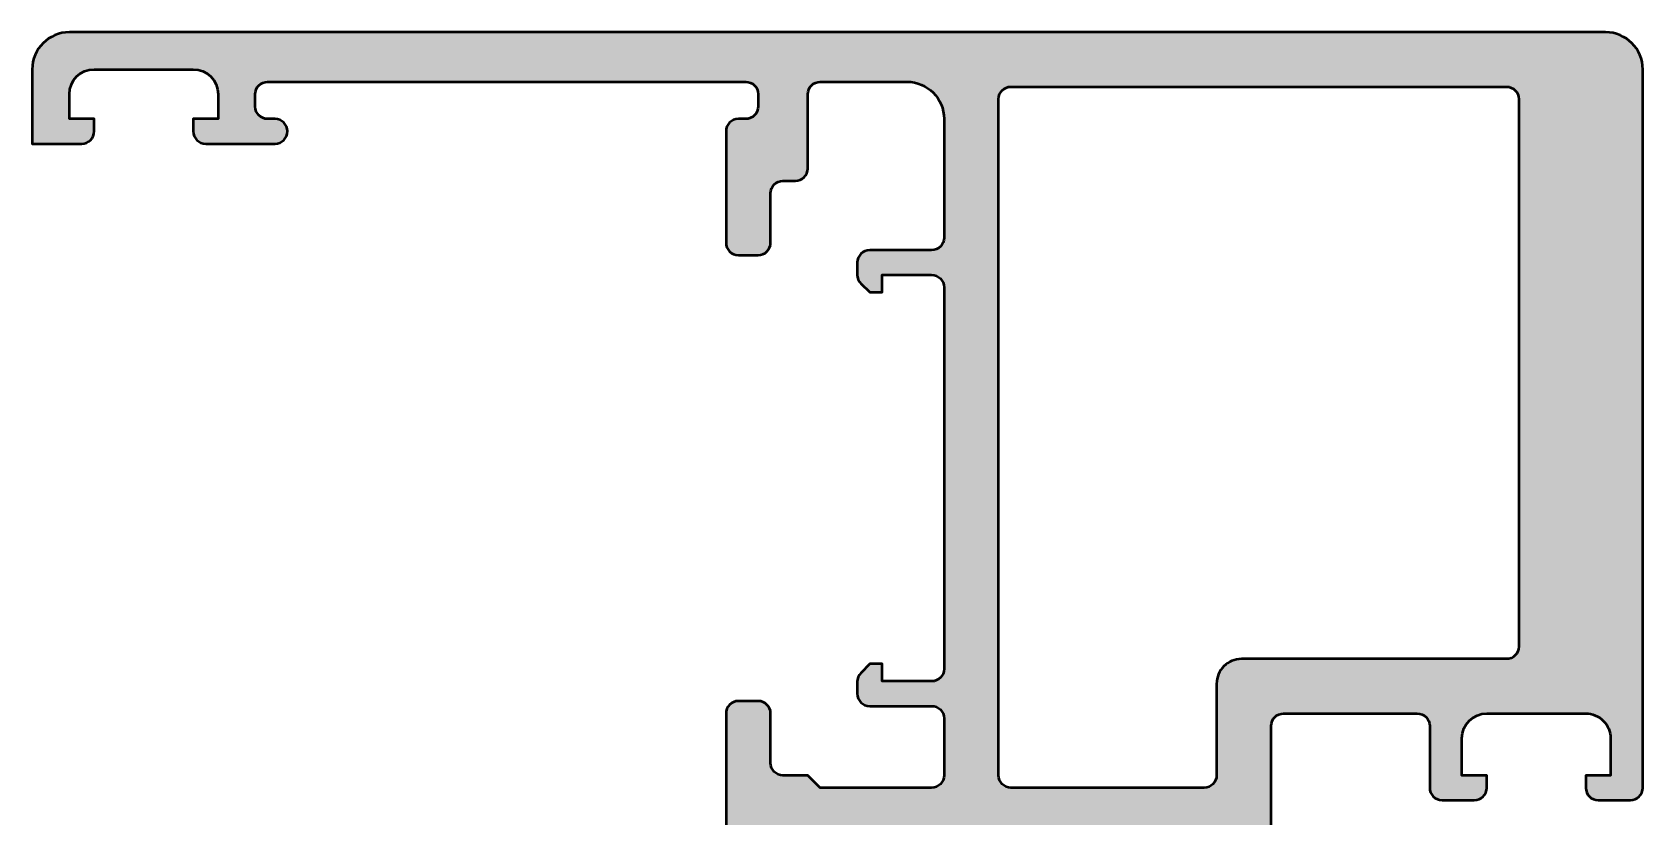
# Model space of a CAD drawing. Extents: x -50 to 15, y 0 to 92.5.
# Drawn here: x -50 to 15, y 60.8 to 92.5 of the extents above; entities that cross this region are included whole.
import ezdxf

# ---------------------------------------------------------------- set-up
doc = ezdxf.new("R2010")
doc.units = 0
doc.layers.add('0S-Alu contour', color=7, linetype='Continuous', lineweight=50)
doc.layers.add('0S-Alu hatch', color=252, linetype='Continuous', lineweight=25)

# ---------------------------------------------------------------- blocks, each defined once
blk = doc.blocks.new('462540__A950572F_D674_42F7_AD9E_C94A8F33B23B_')
at = {"layer": '0S-Alu hatch'}
h = blk.add_hatch(color=256, dxfattribs=at)
edge = h.paths.add_edge_path()
edge.add_line((-42.99999999999987, 87.99999999999952), (-40.19999999999969, 88.00000000000011))
edge.add_arc((-40.1999999999998, 88.50000000000013), 0.5000000000000142, 270.0000000000122, 450.0000000000122)
edge.add_line((-40.1999999999999, 89.00000000000014), (-40.4999999999999, 88.99999999999966))
edge.add_ellipse((-40.49999999999967, 89.49999999999986), major_axis=(-0.5000000000002132, 0), ratio=1, start_angle=0, end_angle=89.99999999997402, ccw=False)
edge.add_line((-40.99999999999988, 89.49999999999986), (-40.99999999999988, 89.99999999999969))
edge.add_ellipse((-40.49999999999968, 89.9999999999994), major_axis=(-0.500000000000199, 0), ratio=1, start_angle=269.99999999997067, end_angle=360, ccw=False)
edge.add_line((-40.49999999999942, 90.49999999999959), (-21.19999999999973, 90.50000000000014))
edge.add_ellipse((-21.20000000000001, 89.99999999999982), major_axis=(-0.5000000000003268, 0), ratio=1, start_angle=180, end_angle=269.99999999996703, ccw=False)
edge.add_line((-20.69999999999969, 89.99999999999984), (-20.6999999999997, 89.49999999999957))
edge.add_ellipse((-21.19999999999953, 89.49999999999989), major_axis=(-0.499999999999826, 0), ratio=1, start_angle=89.99999999997681, end_angle=180, ccw=False)
edge.add_line((-21.19999999999973, 89.00000000000006), (-21.49999999999939, 89.00000000000016))
edge.add_arc((-21.49999999999941, 88.50000000000013), 0.5000000000000142, 89.99999999999797, 180)
edge.add_line((-21.99999999999943, 88.50000000000013), (-21.99999999999988, 84.00000000000009))
edge.add_arc((-21.49999999999979, 84.00000000000016), 0.5000000000000853, 180, 270.0000000000049)
edge.add_line((-21.49999999999975, 83.50000000000006), (-20.6999999999997, 83.50000000000006))
edge.add_arc((-20.69999999999946, 83.99999999999982), 0.4999999999997727, 269.9999999999727, 360)
edge.add_line((-20.19999999999969, 83.99999999999982), (-20.1999999999997, 86.00000000000006))
edge.add_ellipse((-19.69999999999967, 86.00000000000006), major_axis=(-0.5000000000000214, 0), ratio=1, start_angle=270.00000000000244, end_angle=360, ccw=False)
edge.add_line((-19.6999999999997, 86.50000000000007), (-19.19999999999969, 86.50000000000007))
edge.add_arc((-19.19999999999979, 87.00000000000016), 0.5000000000000853, 270.000000000011, 360)
edge.add_line((-18.6999999999997, 87.00000000000016), (-18.6999999999997, 90.00000000000018))
edge.add_ellipse((-18.19999999999979, 90.0000000000001), major_axis=(-0.4999999999999041, 0), ratio=1, start_angle=269.9999999999898, end_angle=360, ccw=False)
edge.add_line((-18.1999999999997, 90.5), (-14.69999999999965, 90.50000000000014))
edge.add_ellipse((-14.69999999999966, 89.00000000000018), major_axis=(-1.499999999999957, 0), ratio=1, start_angle=180, end_angle=269.99999999999955, ccw=False)
edge.add_line((-13.1999999999997, 89.00000000000018), (-13.1999999999997, 84.19999999999987))
edge.add_ellipse((-13.69999999999974, 84.19999999999985), major_axis=(-0.5000000000000444, 0), ratio=1, start_angle=90.00000000000591, end_angle=180, ccw=False)
edge.add_line((-13.69999999999969, 83.6999999999998), (-16.20000000000041, 83.6999999999998))
edge.add_arc((-16.20000000000014, 83.19999999999993), 0.4999999999998864, 90.00000000003176, 180)
edge.add_line((-16.70000000000002, 83.19999999999993), (-16.70000000000014, 82.7071067811868))
edge.add_arc((-16.20000000000013, 82.70710678118662), 0.5000000000000071, 180, 224.9999999999971)
edge.add_line((-16.55355339059343, 82.35355339059338), (-16.19999999999971, 81.99999999999962))
edge.add_line((-16.19999999999971, 81.99999999999962), (-15.70000000000015, 81.9999999999996))
edge.add_line((-15.70000000000015, 81.9999999999996), (-15.70000000000015, 82.69999999999972))
edge.add_line((-15.70000000000015, 82.69999999999972), (-13.69999999999967, 82.69999999999972))
edge.add_ellipse((-13.69999999999963, 82.19999999999965), major_axis=(-0.5000000000000853, 0), ratio=1, start_angle=180, end_angle=270.00000000000364, ccw=False)
edge.add_line((-13.19999999999955, 82.19999999999965), (-13.1999999999997, 66.79999999999987))
edge.add_ellipse((-13.69999999999969, 66.79999999999978), major_axis=(-0.4999999999999912, 0), ratio=1, start_angle=90.00000000000142, end_angle=180, ccw=False)
edge.add_line((-13.69999999999967, 66.2999999999998), (-15.70000000000015, 66.29999999999978))
edge.add_line((-15.70000000000015, 66.29999999999978), (-15.70000000000015, 66.9999999999999))
edge.add_line((-15.70000000000015, 66.9999999999999), (-16.19999999999955, 66.9999999999999))
edge.add_line((-16.19999999999955, 66.9999999999999), (-16.55355339059257, 66.6312225159094))
edge.add_arc((-16.1999999999986, 66.27766912531465), 0.500000000001544, 134.9999999999367, 180)
edge.add_line((-16.70000000000014, 66.27766912531465), (-16.70000000000015, 65.79999999999976))
edge.add_arc((-16.20000000000001, 65.79999999999987), 0.500000000000135, 180, 269.9999999999846)
edge.add_line((-16.20000000000014, 65.29999999999971), (-13.69999999999967, 65.29999999999971))
edge.add_ellipse((-13.69999999999971, 64.79999999999971), major_axis=(-0.5, 0), ratio=1, start_angle=180, end_angle=269.99999999999636, ccw=False)
edge.add_line((-13.19999999999971, 64.79999999999971), (-13.1999999999997, 62.50000000000033))
edge.add_ellipse((-13.69999999999967, 62.50000000000031), major_axis=(-0.4999999999999752, 0), ratio=1, start_angle=90.00000000000358, end_angle=180, ccw=False)
edge.add_line((-13.69999999999964, 62.00000000000034), (-18.19999999999972, 62))
edge.add_line((-18.19999999999972, 62), (-18.69999999999976, 62.50000000000003))
edge.add_line((-18.69999999999976, 62.50000000000003), (-19.6999999999997, 62.50000000000003))
edge.add_ellipse((-19.6999999999997, 63.00000000000003), major_axis=(-0.4999999999999929, 0), ratio=1, start_angle=0, end_angle=90.0000000000004, ccw=False)
edge.add_line((-20.1999999999997, 63.00000000000004), (-20.1999999999997, 64.99999999999957))
edge.add_arc((-20.69999999999989, 64.99999999999987), 0.5000000000001954, 0, 89.99999999998046)
edge.add_line((-20.69999999999972, 65.50000000000007), (-21.49999999999941, 65.50000000000014))
edge.add_arc((-21.49999999999971, 64.99999999999997), 0.5000000000001706, 89.9999999999658, 180)
edge.add_line((-21.99999999999988, 64.99999999999997), (-21.99999999999988, 60.50000000000012))
edge.add_arc((-21.49999999999988, 60.50000000000012), 0.5, 180, 270.0000000000017)
edge.add_line((-21.49999999999987, 60.00000000000012), (-17.99999999999988, 60.00000000000024))
edge.add_ellipse((-18.07883644654292, 59.73247940800713), major_axis=(-0.2788950563274334, 0), ratio=1, start_angle=178.8354106259032, end_angle=253.5801235805086, ccw=False)
edge.add_line((-17.79999899999988, 59.72681100000876), (-17.79999899999988, 59.27321700000875))
edge.add_ellipse((-18.07886709564303, 59.26755634053169), major_axis=(-0.2789255417371294, 0), ratio=1, start_angle=106.4245945553501, end_angle=181.1628700728881, ccw=False)
edge.add_line((-17.99999999999988, 59.00001300000876), (-17.99999999999988, 57.12000200000025))
edge.add_arc((-17.69999999999988, 57.12000200000026), 0.3000000000000114, 180, 270.0000000000027)
edge.add_line((-17.69999999999987, 56.82000200000025), (-16.72002568095709, 56.82000200000024))
edge.add_arc((-16.72002568095711, 57.12000200000025), 0.3000000000000114, 270.0000000000027, 360)
edge.add_line((-16.42002568095709, 57.12000200000025), (-16.42002568095709, 59.88000000000024))
edge.add_ellipse((-16.30002568095709, 59.88000000000024), major_axis=(-0.1200000000000045, 0), ratio=1, start_angle=270.0000000000034, end_angle=360, ccw=False)
edge.add_line((-16.3000256809571, 60.00000000000024), (-11.99999999999985, 60.00000000000012))
edge.add_ellipse((-11.99999999999975, 59.50000000000023), major_axis=(-0.4999999999998935, 0), ratio=1, start_angle=180, end_angle=270.000000000011, ccw=False)
edge.add_line((-11.49999999999986, 59.50000000000024), (-11.49999999999986, 58.80000000000013))
edge.add_line((-11.49999999999986, 58.80000000000013), (-12.88149545762176, 56.40717967697313))
edge.add_arc((-12.76188021535119, 56.33811978464874), 0.1381197846483479, 149.9999999998933, 273.7233749421669)
edge.add_arc((-13.07760790739072, 61.18973758213731), 5.000000000000063, 273.7233749421716, 305.6276587366736)
edge.add_ellipse((-8.999999999999893, 55.50000000000077), major_axis=(-1.999999999999446, 0), ratio=1, start_angle=234.3723412633271, end_angle=305.62765873667223, ccw=False)
edge.add_arc((-4.92239209260915, 61.18973758213721), 4.999999999999933, 234.3723412633268, 266.2766250578321)
edge.add_arc((-5.238119784648354, 56.33811978464887), 0.1381197846484526, 266.2766250578356, 389.9999999999694)
edge.add_line((-5.118504542377522, 56.40717967697303), (-6.499999999999864, 58.80000000000017))
edge.add_line((-6.499999999999864, 58.80000000000017), (-6.499999999999864, 59.50000000000026))
edge.add_ellipse((-5.999999999999919, 59.50000000000019), major_axis=(-0.4999999999999459, 0), ratio=1, start_angle=269.999999999993, end_angle=360, ccw=False)
edge.add_line((-5.999999999999857, 60.00000000000014), (-1.699974319042524, 60.00000000000014))
edge.add_ellipse((-1.69997431904254, 59.88000000000024), major_axis=(-0.119999999999898, 0), ratio=1, start_angle=180, end_angle=269.9999999999927, ccw=False)
edge.add_line((-1.579974319042641, 59.88000000000024), (-1.579974319042641, 57.12000200000025))
edge.add_arc((-1.279974319042636, 57.12000200000025), 0.3000000000000114, 180, 270)
edge.add_line((-1.279974319042636, 56.82000200000024), (-0.2999999999998621, 56.82000200000025))
edge.add_arc((-0.2999999999998621, 57.12000200000025), 0.2999999999999971, 270, 360)
edge.add_line((1.35e-13, 57.12000200000025), (1.35e-13, 59.00001300000877))
edge.add_ellipse((0.0788670956432906, 59.26755634053169), major_axis=(-0.2789255417371337, 0), ratio=1, start_angle=-1.1628700728853119, end_angle=73.575405444647, ccw=False)
edge.add_line((-0.2000009999998582, 59.27321700000875), (-0.2000009999998724, 59.72681100000877))
edge.add_ellipse((0.0788364465431553, 59.73247940800713), major_axis=(-0.2788950563274144, 0), ratio=1, start_angle=-73.58012358051019, end_angle=1.1645893740940778, ccw=False)
edge.add_line((1.279e-13, 60.00000000000023), (1.492e-13, 64.49999999999945))
edge.add_ellipse((0.5000000000001246, 64.49999999999949), major_axis=(-0.4999999999999753, 0), ratio=1, start_angle=269.99999999999795, end_angle=360, ccw=False)
edge.add_line((0.5000000000001421, 64.99999999999946), (5.900000000000282, 64.99999999999946))
edge.add_ellipse((5.900000000000122, 64.49999999999937), major_axis=(-0.5000000000000853, 0), ratio=1, start_angle=180, end_angle=269.9999999999816, ccw=False)
edge.add_line((6.400000000000211, 64.49999999999937), (6.399999999999785, 61.99999999999944))
edge.add_arc((6.899999999999785, 61.99999999999945), 0.5000000000000071, 180, 270.0000000000033)
edge.add_line((6.899999999999813, 61.49999999999945), (8.199999999999967, 61.49999999999944))
edge.add_arc((8.199999999999967, 61.99999999999945), 0.5000000000000071, 270, 360)
edge.add_line((8.699999999999974, 61.99999999999945), (8.699999999999967, 62.49999999999944))
edge.add_line((8.699999999999967, 62.49999999999944), (7.699999999999974, 62.49999999999944))
edge.add_line((7.699999999999974, 62.49999999999944), (7.69999999999996, 63.99999999999946))
edge.add_ellipse((8.699999999999976, 63.99999999999945), major_axis=(-1.000000000000015, 0), ratio=1, start_angle=270.0000000000005, end_angle=360, ccw=False)
edge.add_line((8.699999999999967, 64.99999999999946), (12.69999999999995, 64.99999999999945))
edge.add_ellipse((12.69999999999997, 63.99999999999945), major_axis=(-1, 0), ratio=1, start_angle=180, end_angle=270.0000000000009, ccw=False)
edge.add_line((13.69999999999996, 63.99999999999944), (13.69999999999997, 62.49999999999944))
edge.add_line((13.69999999999997, 62.49999999999944), (12.69999999999997, 62.49999999999944))
edge.add_line((12.69999999999997, 62.49999999999944), (12.69999999999995, 61.99999999999947))
edge.add_arc((13.2, 61.99999999999948), 0.5000000000000498, 180, 269.9999999999959)
edge.add_line((13.19999999999996, 61.49999999999943), (14.5000000000002, 61.49999999999945))
edge.add_arc((14.50000000000014, 61.99999999999945), 0.4999999999999858, 270.0000000000065, 360)
edge.add_line((15.00000000000013, 61.99999999999945), (15.00000000000013, 90.9999999999992))
edge.add_arc((13.49999999999927, 90.99999999999928), 1.500000000000859, 0, 89.99999999999946)
edge.add_line((13.49999999999928, 92.50000000000014), (-48.49999999999988, 92.49999999999925))
edge.add_arc((-48.49999999999987, 90.99999999999925), 1.5, 90.00000000000081, 180)
edge.add_line((-49.99999999999986, 90.99999999999926), (-49.99999999999988, 88.00000000000006))
edge.add_line((-49.99999999999988, 88.00000000000006), (-47.9999999999999, 87.99999999999959))
edge.add_arc((-48.0000000000002, 88.49999999999991), 0.5000000000003268, 270.0000000000334, 360)
edge.add_line((-47.49999999999987, 88.49999999999991), (-47.49999999999988, 89.00000000000007))
edge.add_line((-47.49999999999988, 89.00000000000007), (-48.49999999999988, 89.00000000000007))
edge.add_line((-48.49999999999988, 89.00000000000007), (-48.49999999999942, 89.99999999999972))
edge.add_ellipse((-47.4999999999992, 89.99999999999991), major_axis=(-1.000000000000213, 0), ratio=1, start_angle=270.0000000000057, end_angle=360, ccw=False)
edge.add_line((-47.49999999999931, 91.00000000000011), (-43.49999999999975, 91.00000000000006))
edge.add_ellipse((-43.49999999999984, 90.0000000000001), major_axis=(-0.9999999999999715, 0), ratio=1, start_angle=180, end_angle=269.9999999999947, ccw=False)
edge.add_line((-42.49999999999987, 90.00000000000011), (-42.49999999999988, 89.00000000000007))
edge.add_line((-42.49999999999988, 89.00000000000007), (-43.49999999999988, 89.00000000000007))
edge.add_line((-43.49999999999988, 89.00000000000007), (-43.49999999999988, 88.49999999999979))
edge.add_arc((-42.99999999999974, 88.49999999999967), 0.5000000000001421, 180, 269.9999999999846)
edge = h.paths.add_edge_path()
edge.add_line((-10.49999999999962, 90.29999999999971), (9.500000000000348, 90.2999999999993))
edge.add_ellipse((9.500000000000298, 89.79999999999924), major_axis=(-0.500000000000064, 0), ratio=1, start_angle=180, end_angle=269.9999999999943, ccw=False)
edge.add_line((10.00000000000036, 89.79999999999917), (10.00000000000033, 67.69999999999928))
edge.add_ellipse((9.50000000000032, 67.69999999999929), major_axis=(-0.5000000000000142, 0), ratio=1, start_angle=89.9999999999992, end_angle=180, ccw=False)
edge.add_line((9.500000000000313, 67.19999999999926), (-1.199999999999825, 67.19999999999938))
edge.add_arc((-1.199999999999839, 66.19999999999936), 1.000000000000014, 89.9999999999992, 180)
edge.add_line((-2.199999999999853, 66.19999999999982), (-2.200000000001487, 62.50000000000035))
edge.add_ellipse((-2.700000000001473, 62.50000000000035), major_axis=(-0.4999999999999858, 0), ratio=1, start_angle=90.0000000000008, end_angle=180, ccw=False)
edge.add_line((-2.700000000001466, 62.00000000000036), (-10.49999999999971, 62.00000000000036))
edge.add_ellipse((-10.49999999999971, 62.50000000000027), major_axis=(-0.4999999999999077, 0), ratio=1, start_angle=0, end_angle=90, ccw=False)
edge.add_line((-10.99999999999962, 62.50000000000013), (-10.99999999999962, 89.79999999999973))
edge.add_ellipse((-10.49999999999962, 89.79999999999973), major_axis=(-0.5, 0), ratio=1, start_angle=270, end_angle=360, ccw=False)
at = {"layer": '0S-Alu contour', "color": 7}
for points in [[(13.49999999999928, 92.50000000000014), (-48.49999999999988, 92.49999999999925)], [(-49.99999999999986, 90.99999999999926), (-49.99999999999988, 88.00000000000006), (-47.9999999999999, 87.99999999999959)], [(-47.49999999999931, 91.00000000000011), (-43.49999999999975, 91.00000000000006)], [(-40.49999999999942, 90.49999999999959), (-21.19999999999973, 90.50000000000014)], [(-18.1999999999997, 90.5), (-14.69999999999965, 90.50000000000014)], [(15.00000000000013, 61.99999999999945), (15.00000000000013, 90.9999999999992)], [(-47.49999999999987, 88.49999999999991), (-47.49999999999988, 89.00000000000007), (-48.49999999999988, 89.00000000000007), (-48.49999999999942, 89.99999999999972)], [(-42.49999999999987, 90.00000000000011), (-42.49999999999988, 89.00000000000007), (-43.49999999999988, 89.00000000000007), (-43.49999999999988, 88.49999999999979)], [(-40.99999999999988, 89.49999999999986), (-40.99999999999988, 89.99999999999969)], [(-20.69999999999969, 89.99999999999984), (-20.6999999999997, 89.49999999999957)], [(-18.6999999999997, 87.00000000000016), (-18.6999999999997, 90.00000000000018)], [(-10.99999999999962, 62.50000000000013), (-10.99999999999962, 89.79999999999973)], [(-10.49999999999962, 90.29999999999971), (9.500000000000348, 90.2999999999993)], [(10.00000000000036, 89.79999999999917), (10.00000000000033, 67.69999999999928)], [(-40.1999999999999, 89.00000000000014), (-40.4999999999999, 88.99999999999966)], [(-21.99999999999943, 88.50000000000013), (-21.99999999999988, 84.00000000000009)], [(-21.19999999999973, 89.00000000000006), (-21.49999999999939, 89.00000000000016)], [(-13.1999999999997, 89.00000000000018), (-13.1999999999997, 84.19999999999987)], [(-42.99999999999987, 87.99999999999952), (-40.19999999999969, 88.00000000000011)], [(-19.6999999999997, 86.50000000000007), (-19.19999999999969, 86.50000000000007)], [(-20.19999999999969, 83.99999999999982), (-20.1999999999997, 86.00000000000006)], [(-21.49999999999975, 83.50000000000006), (-20.6999999999997, 83.50000000000006)], [(-13.69999999999969, 83.6999999999998), (-16.20000000000041, 83.6999999999998)], [(-16.70000000000002, 83.19999999999993), (-16.70000000000014, 82.7071067811868)], [(-16.55355339059343, 82.35355339059338), (-16.19999999999971, 81.99999999999962), (-15.70000000000015, 81.9999999999996), (-15.70000000000015, 82.69999999999972), (-13.69999999999967, 82.69999999999972)], [(-13.19999999999955, 82.19999999999965), (-13.1999999999997, 66.79999999999987)], [(-13.69999999999967, 66.2999999999998), (-15.70000000000015, 66.29999999999978), (-15.70000000000015, 66.9999999999999), (-16.19999999999955, 66.9999999999999), (-16.55355339059257, 66.6312225159094)], [(9.500000000000313, 67.19999999999926), (-1.199999999999825, 67.19999999999938)], [(-16.70000000000014, 66.27766912531465), (-16.70000000000015, 65.79999999999976)], [(-2.199999999999853, 66.19999999999982), (-2.200000000001487, 62.50000000000035)], [(-20.69999999999972, 65.50000000000007), (-21.49999999999941, 65.50000000000014)], [(-16.20000000000014, 65.29999999999971), (-13.69999999999967, 65.29999999999971)], [(-21.99999999999988, 64.99999999999997), (-21.99999999999988, 60.50000000000012)], [(-20.1999999999997, 63.00000000000004), (-20.1999999999997, 64.99999999999957)], [(-13.19999999999971, 64.79999999999971), (-13.1999999999997, 62.50000000000033)], [(1.279e-13, 60.00000000000023), (1.492e-13, 64.49999999999945)], [(0.5000000000001421, 64.99999999999946), (5.900000000000282, 64.99999999999946)], [(6.400000000000211, 64.49999999999937), (6.399999999999785, 61.99999999999944)], [(8.699999999999967, 64.99999999999946), (12.69999999999995, 64.99999999999945)], [(8.699999999999974, 61.99999999999945), (8.699999999999967, 62.49999999999944), (7.699999999999974, 62.49999999999944), (7.69999999999996, 63.99999999999946)], [(13.69999999999996, 63.99999999999944), (13.69999999999997, 62.49999999999944), (12.69999999999997, 62.49999999999944), (12.69999999999995, 61.99999999999947)], [(-13.69999999999964, 62.00000000000034), (-18.19999999999972, 62), (-18.69999999999976, 62.50000000000003), (-19.6999999999997, 62.50000000000003)], [(-2.700000000001466, 62.00000000000036), (-10.49999999999971, 62.00000000000036)], [(6.899999999999813, 61.49999999999945), (8.199999999999967, 61.49999999999944)], [(13.19999999999996, 61.49999999999943), (14.5000000000002, 61.49999999999945)], [(-21.49999999999987, 60.00000000000012), (-17.99999999999988, 60.00000000000024)], [(-16.42002568095709, 57.12000200000025), (-16.42002568095709, 59.88000000000024)], [(-16.3000256809571, 60.00000000000024), (-11.99999999999985, 60.00000000000012)], [(-5.999999999999857, 60.00000000000014), (-1.699974319042524, 60.00000000000014)], [(-1.579974319042641, 59.88000000000024), (-1.579974319042641, 57.12000200000025)], [(-17.79999899999988, 59.72681100000876), (-17.79999899999988, 59.27321700000875)], [(-11.49999999999986, 59.50000000000024), (-11.49999999999986, 58.80000000000013), (-12.88149545762176, 56.40717967697313)], [(-5.118504542377522, 56.40717967697303), (-6.499999999999864, 58.80000000000017), (-6.499999999999864, 59.50000000000026)], [(-0.2000009999998582, 59.27321700000875), (-0.2000009999998724, 59.72681100000877)], [(-17.99999999999988, 59.00001300000876), (-17.99999999999988, 57.12000200000025)], [(1.35e-13, 57.12000200000025), (1.35e-13, 59.00001300000877)], [(-17.69999999999987, 56.82000200000025), (-16.72002568095709, 56.82000200000024)], [(-1.279974319042636, 56.82000200000024), (-0.2999999999998621, 56.82000200000025)]]:
    blk.add_lwpolyline(points, dxfattribs=at)
for centre, radius, start, end in [((-48.49999999999987, 90.99999999999925), 1.5, 90.00000000000081, 180), ((13.49999999999927, 90.99999999999928), 1.500000000000859, 0, 89.99999999999946), ((-48.0000000000002, 88.49999999999991), 0.5000000000003268, 270.0000000000334, 0), ((-42.99999999999974, 88.49999999999967), 0.5000000000001421, 180, 269.9999999999846), ((-40.1999999999998, 88.50000000000013), 0.5000000000000142, 270.0000000000122, 90.0000000000122), ((-21.49999999999941, 88.50000000000013), 0.5000000000000142, 89.99999999999797, 180), ((-19.19999999999979, 87.00000000000016), 0.5000000000000853, 270.000000000011, 0), ((-21.49999999999979, 84.00000000000016), 0.5000000000000853, 180, 270.0000000000049), ((-20.69999999999946, 83.99999999999982), 0.4999999999997727, 269.9999999999727, 0), ((-16.20000000000014, 83.19999999999993), 0.4999999999998864, 90.00000000003176, 180), ((-16.20000000000013, 82.70710678118662), 0.5000000000000071, 180, 224.9999999999971), ((-1.199999999999839, 66.19999999999936), 1.000000000000014, 89.9999999999992, 180), ((-16.1999999999986, 66.27766912531465), 0.500000000001544, 134.9999999999367, 180), ((-16.20000000000001, 65.79999999999987), 0.500000000000135, 180, 269.9999999999846), ((-21.49999999999971, 64.99999999999997), 0.5000000000001706, 89.9999999999658, 180), ((-20.69999999999989, 64.99999999999987), 0.5000000000001954, 0, 89.99999999998046), ((6.899999999999785, 61.99999999999945), 0.5000000000000071, 180, 270.0000000000033), ((8.199999999999967, 61.99999999999945), 0.5000000000000071, 270, 0), ((13.2, 61.99999999999948), 0.5000000000000498, 180, 269.9999999999959), ((14.50000000000014, 61.99999999999945), 0.4999999999999858, 270.0000000000065, 0), ((-21.49999999999988, 60.50000000000012), 0.5, 180, 270.0000000000017), ((-17.69999999999988, 57.12000200000026), 0.3000000000000114, 180, 270.0000000000027), ((-16.72002568095711, 57.12000200000025), 0.3000000000000114, 270.0000000000027, 0), ((-13.07760790739072, 61.18973758213731), 5.000000000000063, 273.7233749421716, 305.6276587366736), ((-4.92239209260915, 61.18973758213721), 4.999999999999933, 234.3723412633268, 266.2766250578321), ((-1.279974319042636, 57.12000200000025), 0.3000000000000114, 180, 270), ((-0.2999999999998621, 57.12000200000025), 0.2999999999999971, 270, 0), ((-12.76188021535119, 56.33811978464874), 0.1381197846483479, 149.9999999998933, 273.7233749421669), ((-5.238119784648354, 56.33811978464887), 0.1381197846484526, 266.2766250578356, 29.99999999996946)]:
    blk.add_arc(centre, radius, start, end, dxfattribs=at)
at = {"layer": '0S-Alu contour', "color": 7, "extrusion": (0, 0, -1)}
for centre, radius, start, end in [((47.4999999999992, 89.99999999999991), 1.000000000000213, 0, 89.99999999999429), ((43.49999999999984, 90.0000000000001), 0.9999999999999715, 90.00000000000529, 180), ((40.49999999999968, 89.9999999999994), 0.500000000000199, 0, 90.00000000002932), ((21.20000000000001, 89.99999999999982), 0.5000000000003268, 90.00000000003295, 180), ((18.19999999999979, 90.0000000000001), 0.4999999999999041, 0, 90.00000000001017), ((14.69999999999966, 89.00000000000018), 1.499999999999957, 90.00000000000047, 180), ((10.49999999999962, 89.79999999999973), 0.5, 0, 90), ((-9.500000000000298, 89.79999999999924), 0.500000000000064, 90.0000000000057, 180), ((40.49999999999967, 89.49999999999986), 0.5000000000002132, 270.000000000026, 0), ((21.19999999999953, 89.49999999999989), 0.499999999999826, 180, 270.0000000000232), ((19.69999999999967, 86.00000000000006), 0.5000000000000214, 0, 89.99999999999756), ((13.69999999999974, 84.19999999999985), 0.5000000000000444, 180, 269.9999999999941), ((13.69999999999963, 82.19999999999965), 0.5000000000000853, 89.99999999999633, 180), ((-9.50000000000032, 67.69999999999929), 0.5000000000000142, 180, 270.0000000000008), ((13.69999999999969, 66.79999999999978), 0.4999999999999912, 180, 269.9999999999986), ((13.69999999999971, 64.79999999999971), 0.5, 90.00000000000365, 180), ((-0.5000000000001246, 64.49999999999949), 0.4999999999999753, 0, 90.00000000000202), ((-5.900000000000122, 64.49999999999937), 0.5000000000000853, 90.00000000001842, 180), ((-8.699999999999976, 63.99999999999945), 1.000000000000015, 0, 89.99999999999947), ((-12.69999999999997, 63.99999999999945), 1, 89.99999999999909, 180), ((19.6999999999997, 63.00000000000003), 0.4999999999999929, 269.9999999999996, 0), ((13.69999999999967, 62.50000000000031), 0.4999999999999752, 180, 269.9999999999964), ((10.49999999999971, 62.50000000000027), 0.4999999999999077, 270, 0), ((2.700000000001473, 62.50000000000035), 0.4999999999999858, 180, 269.9999999999992), ((18.07883644654292, 59.73247940800713), 0.2788950563274334, 106.4198764194914, 181.1645893740969), ((16.30002568095709, 59.88000000000024), 0.1200000000000045, 0, 89.99999999999662), ((11.99999999999975, 59.50000000000023), 0.4999999999998935, 89.999999999989, 180), ((5.999999999999919, 59.50000000000019), 0.4999999999999459, 0, 90.000000000007), ((1.69997431904254, 59.88000000000024), 0.119999999999898, 90.0000000000073, 180), ((-0.0788364465431553, 59.73247940800713), 0.2788950563274144, 358.8354106259059, 73.58012358051029), ((18.07886709564303, 59.26755634053169), 0.2789255417371294, 178.8371299271119, 253.5754054446499), ((-0.0788670956432906, 59.26755634053169), 0.2789255417371337, 286.4245945553531, 1.162870072885284), ((8.999999999999893, 55.50000000000077), 1.999999999999446, 54.37234126332775, 125.6276587366729)]:
    blk.add_arc(centre, radius, start, end, dxfattribs=at)
blk = doc.blocks.new('442460__6D9AF6E6_E349_446E_8E4F_C8EC87958658_')
at = {"layer": '0S-Alu contour', "color": 7}
blk.add_blockref('462540__A950572F_D674_42F7_AD9E_C94A8F33B23B_', (0, 0), dxfattribs=at)

msp = doc.modelspace()

# ---------------------------------------------------------------- block references
at = {"layer": '0S-Alu contour', "color": 7}
msp.add_blockref('442460__6D9AF6E6_E349_446E_8E4F_C8EC87958658_', (0, 0), dxfattribs=at)

doc.saveas('drawing.dxf')
